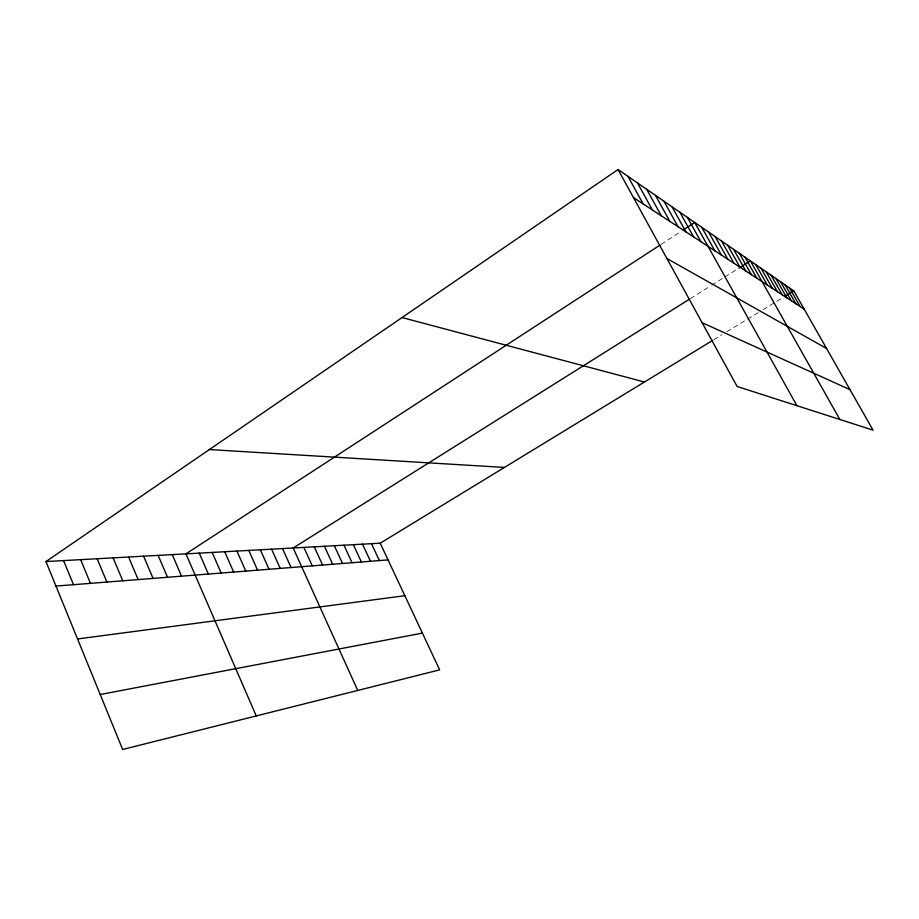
<?xml version="1.0" encoding="UTF-8"?>
<svg xmlns="http://www.w3.org/2000/svg" width="919" height="919" viewBox="0 0 919 919"><rect width="100%" height="100%" fill="white"/><g stroke="black" fill="none" stroke-linecap="round" stroke-linejoin="round"><path stroke-width="0.69" stroke-dasharray="4.59 3.45" d="M661.106 244.362L680.738 231.565M690.364 298.618L710.513 285.958M711.697 285.212L723.724 277.664M724.919 276.918L737.808 268.83M713.822 339.685L722.116 334.631M726.86 331.736L758.152 312.644M763.034 309.669L783.413 297.228"/><path stroke-width="1.38" d="M45.95 561.555L380.213 543.209L439.661 669.871L122.652 749.479L45.95 561.555L618.073 169.521L793.798 290.898L873.05 430.149L737.118 386.485L618.073 169.521M659.957 245.109L185.948 553.87L256.252 715.935M683.07 230.049L694.718 222.467L796.911 405.693M689.181 299.353L293.172 547.988L357.755 690.445M738.945 268.107L750.398 260.916L839.851 419.489M380.213 543.209L712.639 340.409M784.573 296.527L793.798 290.898M100.217 694.511L422.407 633.099M77.552 638.958L404.854 595.707M55.956 586.069L388.036 559.889M209.383 449.563L504.416 467.438M402.04 317.549L644.449 382.005M702.105 322.684L849.983 389.633M666.884 258.48L826.583 348.496M633.501 197.631L804.205 309.175M789.513 287.934L800.047 306.464M785.113 284.89L795.774 303.672M780.576 281.765L791.374 300.8M775.912 278.537L786.859 297.836M771.11 275.229L782.195 294.792M766.159 271.806L777.405 291.668M761.07 268.291L772.454 288.428M755.82 264.661L767.365 285.097M744.976 257.171L756.842 278.227M739.381 253.311L751.409 274.678M733.615 249.325L745.814 271.025M727.653 245.212L740.025 267.245M721.507 240.962L734.051 263.339M715.143 236.562L727.871 259.296M708.572 232.025L721.484 255.126M701.76 227.326L714.879 250.807M687.423 217.424L700.944 241.708M679.865 212.197L693.604 236.907M672.019 206.786L685.976 231.921M663.886 201.158L678.061 226.752M655.431 195.322L669.836 221.376M646.643 189.257L661.289 215.793M637.499 182.938L652.398 209.98M627.987 176.368L643.151 203.938M371.471 543.692L379.375 560.567M362.523 544.174L370.495 561.268M353.356 544.68L361.397 561.98M343.959 545.197L352.057 562.715M334.321 545.725L342.5 563.473M324.43 546.265L332.678 564.243M314.275 546.828L322.615 565.047M303.867 547.402L312.276 565.863M282.512 548.574L291.07 567.528M271.576 549.171L280.203 568.39M260.33 549.792L269.049 569.263M248.785 550.424L257.584 570.171M236.918 551.078L245.798 571.101M224.718 551.745L233.667 572.055M212.163 552.434L221.203 573.042M199.251 553.135L208.372 574.053M172.255 554.616L181.548 576.167M158.148 555.398L167.522 577.27M143.605 556.19L153.059 578.407M128.603 557.017L138.149 579.59M113.117 557.867L122.767 580.797M97.138 558.741L106.88 582.049M80.642 559.648L90.464 583.347M63.583 560.59L73.497 584.679"/></g></svg>
